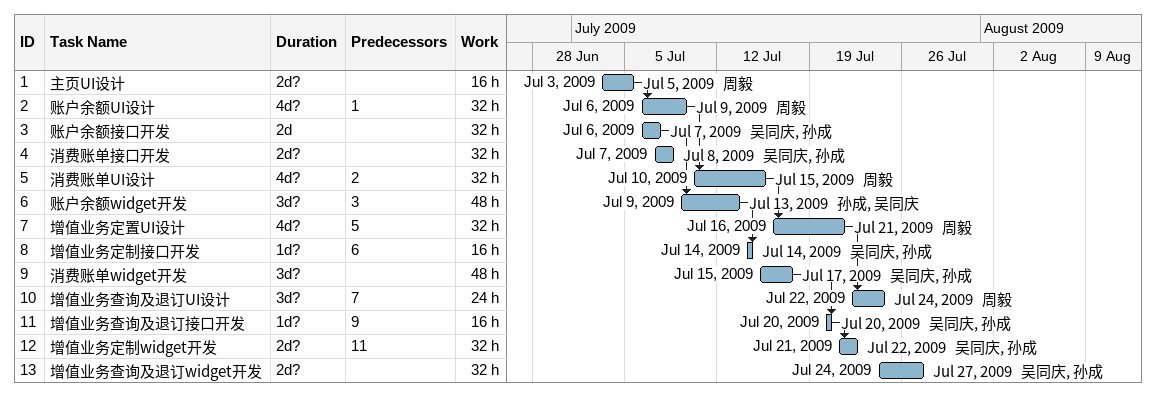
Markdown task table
| ID | Task | Duration | Start | Finish | Predecessors | Resources | Work (h) |
|---|---|---|---|---|---|---|---|
| 1 | 主页UI设计 | 2d? | 2009-07-03 | 2009-07-05 |  | 周毅 | 16 |
| 2 | 账户余额UI设计 | 4d? | 2009-07-06 | 2009-07-09 | 1 | 周毅 | 32 |
| 3 | 账户余额接口开发 | 2d | 2009-07-06 | 2009-07-07 |  | 吴同庆, 孙成 | 32 |
| 4 | 消费账单接口开发 | 2d? | 2009-07-07 | 2009-07-08 |  | 吴同庆, 孙成 | 32 |
| 5 | 消费账单UI设计 | 4d? | 2009-07-10 | 2009-07-15 | 2 | 周毅 | 32 |
| 6 | 账户余额widget开发 | 3d? | 2009-07-09 | 2009-07-13 | 3 | 孙成, 吴同庆 | 48 |
| 7 | 增值业务定置UI设计 | 4d? | 2009-07-16 | 2009-07-21 | 5 | 周毅 | 32 |
| 8 | 增值业务定制接口开发 | 1d? | 2009-07-14 | 2009-07-14 | 6 | 吴同庆, 孙成 | 16 |
| 9 | 消费账单widget开发 | 3d? | 2009-07-15 | 2009-07-17 |  | 吴同庆, 孙成 | 48 |
| 10 | 增值业务查询及退订UI设计 | 3d? | 2009-07-22 | 2009-07-24 | 7 | 周毅 | 24 |
| 11 | 增值业务查询及退订接口开发 | 1d? | 2009-07-20 | 2009-07-20 | 9 | 吴同庆, 孙成 | 16 |
| 12 | 增值业务定制widget开发 | 2d? | 2009-07-21 | 2009-07-22 | 11 | 吴同庆, 孙成 | 32 |
| 13 | 增值业务查询及退订widget开发 | 2d? | 2009-07-24 | 2009-07-27 |  | 吴同庆, 孙成 | 32 |
